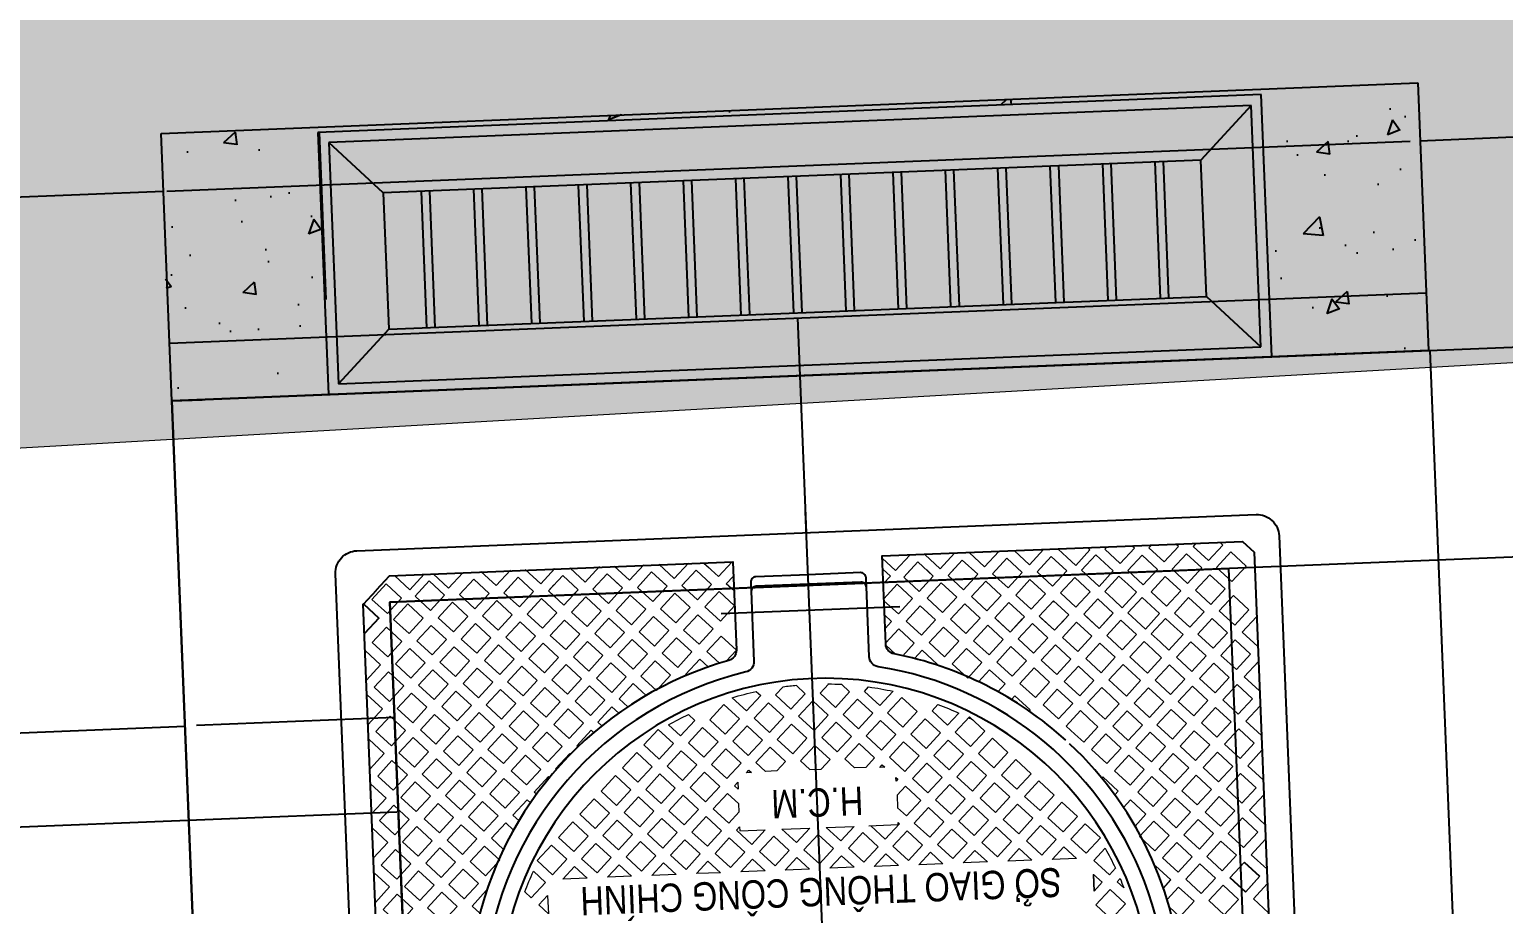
# Model space of a CAD drawing. Header units: millimetres. Extents: x -900937 to 446764, y -52814 to 307651.
# Drawn here: x -10596 to -9191, y 14526 to 15359 of the extents above; entities that cross this region are included whole.
import ezdxf
from ezdxf.enums import TextEntityAlignment as Align

# ---------------------------------------------------------------- set-up
doc = ezdxf.new("R2010")
doc.units = ezdxf.units.MM
doc.header["$LTSCALE"] = 100
doc.header["$MEASUREMENT"] = 0
doc.linetypes.add('DASHED', pattern=[19.05, 12.7, -6.35])
for name, color, linetype, lineweight in [('0-HATCH', 8, 'Continuous', 0), ('5', 5, 'Continuous', 18), ('MB- XLHN 20160810$0$1ST_ALIGSIDEWALK', 5, 'Continuous', 18)]:
    doc.layers.add(name, color=color, linetype=linetype, lineweight=lineweight)
for name, color, linetype in [('4', 4, 'DASHED'), ('8', 8, 'Continuous'), ('CP2-CWS-DT-PJGN-00024$0$timtuyen', 1, 'Continuous')]:
    doc.layers.add(name, color=color, linetype=linetype)
doc.styles.add('NARR', font='')
doc.styles.get('NARR').set_extended_font_data('.VnArial NarrowH')

# ---------------------------------------------------------------- blocks, each defined once
blk = doc.blocks.new('N')
blk.add_lwpolyline([(-85.81, 90, 0.414214), (-87.91, 87.9), (-87.91, 2.1, 0.414214), (-85.81, 0), (0, 0, 0.414214), (2.1, 2.1), (2.1, 87.9, 0.414214), (0, 90)], format="xyb", close=True)
at = {"flags": 128}
for points in [[(-18.65, 68.91, -0.136992), (-9.77, 52.89, 0.347327), (-8.8, 52.12), (-0.4, 52.12), (-0.4, 86.48), (-1.47, 87.55), (-82.83, 87.55), (-85.41, 84.96), (-85.41, 5.13), (-84.12, 3.84)], [(-67.08, 20.99, -0.994781), (-19, 69.26)], [(-66.06, 67.95, -0.601407), (-10.93, 51.31, 0.358277), (-9.95, 50.5), (-2.41, 50.5, -0.414214), (-1.91, 50), (-1.91, 45), (-1.91, 40, -0.414214), (-2.41, 39.5), (-9.95, 39.5, 0.358277), (-10.93, 38.69, -1.339773), (-66.28, 67.73)], [(-3.31, 50.5, -0.414214), (-2.81, 50), (-2.81, 45), (-2.81, 40, -0.414214), (-3.31, 39.5)], [(-1.7, 3.84), (-0.4, 5.13), (-0.4, 37.88), (-8.8, 37.88, 0.347327), (-9.77, 37.11, -0.585679), (-66.92, 20.83)]]:
    blk.add_lwpolyline(points, format="xyb", dxfattribs=at)
for points in [[(-84.08, 3.8), (-82.79, 2.5), (-3.02, 2.5), (-2.99, 2.53), (-4.4, 3.94), (-5.82, 2.53), (-5.79, 2.5)], [(-1.74, 3.8), (-3.03, 2.5)]]:
    blk.add_lwpolyline(points, dxfattribs=at)
blk.add_circle((-42.91, 45), 31.1)
at = {"layer": '5'}
for points in [[(-33.09, 87.55), (-34.47, 86.16), (-35.86, 87.55)], [(-28.85, 87.55), (-30.26, 86.13), (-31.68, 87.55)], [(-24.6, 87.55), (-26.02, 86.13), (-27.43, 87.55)], [(-20.36, 87.55), (-21.78, 86.13), (-23.19, 87.55)], [(-16.12, 87.55), (-17.53, 86.13), (-18.95, 87.55)], [(-11.88, 87.55), (-13.29, 86.13), (-14.7, 87.55)], [(-7.63, 87.55), (-9.05, 86.13), (-10.46, 87.55)], [(-6.91, 84.03), (-6.93, 84.01), (-8.34, 85.43), (-6.93, 86.84)], [(-0.4, 82.05), (-0.68, 81.77), (-2.09, 83.19), (-0.68, 84.6), (-0.4, 84.32)], [(-34.91, 78.11), (-35.89, 79.09), (-34.47, 80.51), (-33.06, 79.09), (-34.21, 77.94)], [(-8.24, 79.67), (-9.05, 80.48), (-10.46, 79.06), (-9.66, 78.26), (-8.85, 77.45), (-7.44, 78.86), (-8.24, 79.67)], [(-0.4, 77.81), (-0.65, 77.56), (-2.06, 78.97), (-0.65, 80.39), (-0.4, 80.14)], [(-33.11, 77.63), (-32.35, 78.38), (-30.94, 76.97), (-31, 76.91)], [(-10.36, 77.55), (-11.17, 78.35), (-12.58, 76.94), (-11.78, 76.14), (-10.97, 75.33), (-9.56, 76.74), (-10.36, 77.55)], [(-6.15, 77.52), (-5.34, 76.71), (-6.76, 75.3), (-7.56, 76.11), (-8.37, 76.91), (-6.96, 78.33), (-6.15, 77.52)], [(-27.09, 75.17), (-25.99, 76.26), (-24.57, 74.85), (-25.28, 74.15)], [(-12.45, 75.46), (-13.26, 76.26), (-14.68, 74.85), (-13.87, 74.04), (-13.06, 73.24), (-11.65, 74.65), (-12.46, 75.46)], [(-4.03, 75.4), (-4.83, 76.2), (-6.25, 74.79), (-5.44, 73.98), (-4.64, 73.18), (-3.22, 74.59), (-4.03, 75.4)], [(-0.4, 73.57), (-0.62, 73.35), (-2.04, 74.76), (-0.62, 76.17), (-0.4, 75.95)], [(-24.03, 73.36), (-23.69, 73.7), (-22.28, 72.28), (-22.38, 72.18)], [(-14.58, 73.34), (-15.38, 74.14), (-16.8, 72.73), (-15.99, 71.92), (-15.19, 71.12), (-13.77, 72.53), (-14.58, 73.34)], [(-6.93, 73.72), (-8.14, 72.5), (-6.93, 71.28)], [(-1.91, 73.28), (-1.1, 72.47), (-2.52, 71.06), (-3.32, 71.86), (-4.13, 72.67), (-2.71, 74.08), (-1.91, 73.28)], [(-16.7, 71.21), (-17.5, 72.02), (-18.92, 70.61), (-18.11, 69.8), (-17.31, 68.99), (-15.89, 70.41), (-16.7, 71.21)], [(-0.4, 68.93), (-0.42, 68.91), (-1.23, 69.71), (-2.04, 70.52), (-0.62, 71.93), (-0.4, 71.71)], [(-31.51, 71.02), (-33.14, 71.02)], [(-6.93, 69.47), (-8.14, 68.26), (-6.93, 67.04)], [(-0.4, 67.52), (-1.81, 66.11), (-0.4, 64.7)], [(-14.56, 63.88), (-14.22, 64.22), (-15.63, 65.63), (-15.73, 65.53)], [(-6.93, 65.23), (-8.14, 64.02), (-6.93, 62.8)], [(-12.75, 60.83), (-11.65, 61.92), (-13.06, 63.34), (-13.77, 62.63)], [(-0.4, 63.23), (-0.42, 63.25), (-1.84, 61.84), (-0.42, 60.42), (-0.4, 60.45)], [(-6.7, 61.22), (-8.11, 59.8), (-6.7, 58.39)], [(-1.91, 60.55), (-2.52, 61.16), (-3.93, 59.74), (-2.52, 58.33), (-1.91, 58.93)], [(-0.4, 58.98), (-0.42, 59.01), (-1.84, 57.59), (-0.42, 56.18), (-0.4, 56.2)], [(-10.29, 54.8), (-9.53, 55.56), (-10.94, 56.97), (-11, 56.92)], [(-1.91, 56.31), (-2.52, 56.91), (-3.93, 55.5), (-2.52, 54.09), (-1.91, 54.69)], [(-8.73, 52.12), (-7.41, 53.44), (-8.82, 54.85), (-9.98, 53.7)], [(-4.48, 52.12), (-3.16, 53.44), (-4.58, 54.85), (-5.99, 53.44), (-4.67, 52.12)], [(-0.4, 54.74), (-0.42, 54.76), (-1.84, 53.35), (-0.61, 52.12)], [(-26.04, 49.83), (-26.04, 52.63), (-25.85, 52.63), (-25.96, 52.75), (-27.37, 51.33), (-26.04, 50)], [(-9.8, 53), (-8.92, 52.13)], [(-6.03, 52.12), (-6.67, 52.76), (-7.31, 52.12)], [(-1.66, 52.12), (-2.36, 52.83), (-3.07, 52.12)], [(-10, 36.23), (-8.82, 35.05), (-7.41, 36.47), (-8.82, 37.88), (-9.83, 36.87)], [(-3.16, 37.88), (-2.46, 37.17), (-1.75, 37.88)], [(-0.4, 37.82), (-1.75, 36.47), (-0.4, 35.12), (-0.88, 35.6)], [(-11.02, 33.01), (-10.94, 32.93), (-9.53, 34.35), (-10.31, 35.13)], [(-1.91, 35.22), (-2.46, 35.76), (-3.87, 34.35), (-2.46, 32.93), (-1.91, 33.48)], [(-3, 35.22), (-2.46, 35.76), (-1.04, 34.35), (-2.46, 32.93), (-3, 33.48)], [(-0.34, 33.64), (-1.75, 32.22), (-0.34, 30.81)], [(-1.91, 30.97), (-2.46, 31.52), (-3.87, 30.1), (-2.46, 28.69), (-1.91, 29.23)], [(-3, 30.97), (-2.46, 31.52), (-1.04, 30.1), (-2.46, 28.69), (-3, 29.23)], [(-13.8, 27.31), (-13.01, 26.51), (-11.6, 27.93), (-12.78, 29.11)], [(-0.34, 29.4), (-1.75, 27.98), (-0.34, 26.57)], [(-1.91, 26.73), (-2.46, 27.28), (-3.87, 25.86), (-2.46, 24.45), (-1.91, 24.99)], [(-3, 26.73), (-2.46, 27.28), (-1.04, 25.86), (-2.46, 24.45), (-3, 24.99)], [(-15.51, 24.77), (-15.13, 24.39), (-13.72, 25.81), (-14.35, 26.44)], [(-17.4, 22.42), (-17.31, 22.33), (-15.89, 23.74), (-16.12, 23.96)], [(-0.34, 25.15), (-1.75, 23.74), (-0.34, 22.33)], [(-1.91, 22.49), (-2.46, 23.03), (-3.87, 21.62), (-2.46, 20.2), (-1.91, 20.75)], [(-3, 22.49), (-2.46, 23.03), (-1.04, 21.62), (-2.46, 20.2), (-3, 20.75)], [(-19.49, 20.27), (-19.43, 20.2), (-18.01, 21.62), (-18.08, 21.68)], [(-0.34, 20.91), (-1.75, 19.5), (-0.34, 18.08)], [(-21.76, 18.3), (-21.55, 18.08), (-20.13, 19.5), (-20.23, 19.59)], [(-1.91, 18.25), (-2.46, 18.79), (-3.87, 17.38), (-2.46, 15.96), (-1.91, 16.51)], [(-3, 18.25), (-2.46, 18.79), (-1.04, 17.38), (-2.46, 15.96), (-3, 16.51)], [(-24.23, 16.52), (-23.67, 15.96), (-22.26, 17.38), (-22.56, 17.68)], [(-26.89, 14.94), (-25.79, 13.84), (-24.38, 15.25), (-25.09, 15.97)], [(-0.34, 16.67), (-1.75, 15.25), (-0.34, 13.84)], [(-32.88, 12.44), (-32.16, 11.72), (-30.74, 13.13), (-30.78, 13.17)], [(-0.4, 12.11), (-1.81, 10.7), (-0.4, 9.28)], [(-0.4, 8.42), (-1.81, 7), (-0.4, 5.59)], [(-28.65, 2.5), (-28.62, 2.53), (-30.03, 3.94), (-31.45, 2.53), (-31.42, 2.5)], [(-24.4, 2.5), (-24.38, 2.53), (-25.79, 3.94), (-27.21, 2.53), (-27.18, 2.5)], [(-20.16, 2.5), (-20.13, 2.53), (-21.55, 3.94), (-22.96, 2.53), (-22.94, 2.5)], [(-15.92, 2.5), (-15.89, 2.53), (-17.31, 3.94), (-18.72, 2.53), (-18.69, 2.5)], [(-11.68, 2.5), (-11.65, 2.53), (-13.06, 3.94), (-14.48, 2.53), (-14.45, 2.5)], [(-7.46, 2.5), (-7.43, 2.53), (-8.84, 3.94), (-10.26, 2.53), (-10.23, 2.5)]]:
    blk.add_lwpolyline(points, dxfattribs=at)
for points in [[(-32.38, 84.01), (-33.8, 85.43), (-32.38, 86.84), (-30.97, 85.43)], [(-32.35, 84.04), (-33.77, 85.46), (-32.35, 86.87), (-30.94, 85.46)], [(-28.14, 84.01), (-29.55, 85.43), (-28.14, 86.84), (-26.73, 85.43)], [(-28.14, 84.01), (-29.55, 85.43), (-28.14, 86.84), (-26.73, 85.43)], [(-23.9, 84.01), (-25.31, 85.43), (-23.9, 86.84), (-22.48, 85.43)], [(-23.9, 84.01), (-25.31, 85.43), (-23.9, 86.84), (-22.48, 85.43)], [(-19.65, 84.01), (-21.07, 85.43), (-19.65, 86.84), (-18.24, 85.43)], [(-19.65, 84.01), (-21.07, 85.43), (-19.65, 86.84), (-18.24, 85.43)], [(-15.41, 84.01), (-16.83, 85.43), (-15.41, 86.84), (-14, 85.43)], [(-15.41, 84.01), (-16.83, 85.43), (-15.41, 86.84), (-14, 85.43)], [(-11.17, 84.01), (-12.58, 85.43), (-11.17, 86.84), (-9.75, 85.43)], [(-11.17, 84.01), (-12.58, 85.43), (-11.17, 86.84), (-9.75, 85.43)], [(-6.93, 84.01), (-8.34, 85.43), (-6.93, 86.84), (-5.51, 85.43)], [(-2.77, 83.92), (-4.19, 85.34), (-2.77, 86.75), (-1.36, 85.34)], [(-34.47, 81.92), (-35.89, 83.33), (-34.47, 84.75), (-33.06, 83.33)], [(-34.47, 81.92), (-35.89, 83.33), (-34.47, 84.75), (-33.06, 83.33)], [(-30.26, 81.89), (-31.68, 83.3), (-30.26, 84.72), (-28.85, 83.3)], [(-26.02, 81.89), (-27.43, 83.3), (-26.02, 84.72), (-24.6, 83.3)], [(-21.78, 81.89), (-23.19, 83.3), (-21.78, 84.72), (-20.36, 83.3)], [(-17.53, 81.89), (-18.95, 83.3), (-17.53, 84.72), (-16.12, 83.3)], [(-13.29, 81.89), (-14.7, 83.3), (-13.29, 84.72), (-11.88, 83.3)], [(-9.05, 81.89), (-10.46, 83.3), (-9.05, 84.72), (-7.63, 83.3)], [(-4.86, 81.83), (-6.28, 83.25), (-4.86, 84.66), (-3.45, 83.25)], [(-32.35, 79.8), (-33.77, 81.21), (-32.35, 82.63), (-30.94, 81.21)], [(-28.11, 79.8), (-29.52, 81.21), (-28.11, 82.63), (-26.7, 81.21)], [(-23.9, 79.77), (-25.31, 81.18), (-23.9, 82.6), (-22.48, 81.18)], [(-19.65, 79.77), (-21.07, 81.18), (-19.65, 82.6), (-18.24, 81.18)], [(-15.41, 79.77), (-16.83, 81.18), (-15.41, 82.6), (-14, 81.18)], [(-11.17, 79.77), (-12.58, 81.18), (-11.17, 82.6), (-9.75, 81.18)], [(-6.96, 79.74), (-8.37, 81.15), (-6.96, 82.57), (-5.54, 81.15)], [(-2.77, 79.68), (-4.19, 81.1), (-2.77, 82.51), (-1.36, 81.1)], [(-30.23, 77.68), (-31.65, 79.09), (-30.23, 80.51), (-28.82, 79.09)], [(-30.23, 77.68), (-31.65, 79.09), (-30.23, 80.51), (-28.82, 79.09)], [(-25.99, 77.68), (-27.4, 79.09), (-25.99, 80.51), (-24.57, 79.09)], [(-21.75, 77.68), (-23.16, 79.09), (-21.75, 80.51), (-20.33, 79.09)], [(-17.53, 77.65), (-18.95, 79.06), (-17.53, 80.48), (-16.12, 79.06)], [(-13.29, 77.65), (-14.7, 79.06), (-13.29, 80.48), (-11.88, 79.06)], [(-4.86, 77.59), (-6.28, 79), (-4.86, 80.42), (-3.45, 79)], [(-28.11, 75.56), (-29.52, 76.97), (-28.11, 78.38), (-26.7, 76.97)], [(-23.87, 75.56), (-25.28, 76.97), (-23.87, 78.38), (-22.45, 76.97)], [(-19.63, 75.56), (-21.04, 76.97), (-19.63, 78.38), (-18.21, 76.97)], [(-15.38, 75.56), (-16.8, 76.97), (-15.38, 78.38), (-13.97, 76.97)], [(-2.74, 75.47), (-4.16, 76.88), (-2.74, 78.3), (-1.33, 76.88)], [(-21.75, 73.43), (-23.16, 74.85), (-21.75, 76.26), (-20.33, 74.85)], [(-17.5, 73.43), (-18.92, 74.85), (-17.5, 76.26), (-16.09, 74.85)], [(-10.26, 74.62), (-8.85, 73.21), (-7.44, 74.62), (-8.85, 76.04)], [(-35.86, 72.55), (-34.44, 71.13), (-33.03, 72.55), (-34.44, 73.96)], [(-19.63, 71.31), (-21.04, 72.73), (-19.63, 74.14), (-18.21, 72.73)], [(-12.36, 72.53), (-10.94, 71.12), (-9.53, 72.53), (-10.94, 73.94)], [(-8.14, 72.5), (-6.73, 71.09), (-5.32, 72.5), (-6.73, 73.91)], [(-31.53, 71.04), (-32.32, 71.84), (-33.12, 71.04)], [(-29.49, 70.42), (-28.08, 69.01), (-26.67, 70.42), (-28.08, 71.84)], [(-14.48, 70.41), (-13.06, 68.99), (-11.65, 70.41), (-13.06, 71.82)], [(-10.26, 70.38), (-8.85, 68.97), (-7.44, 70.38), (-8.85, 71.79)], [(-6.02, 70.38), (-4.61, 68.97), (-3.19, 70.38), (-4.61, 71.79)], [(-29.94, 69.46), (-29.94, 67.15), (-28.79, 68.3)], [(-27.37, 68.3), (-25.96, 66.89), (-24.54, 68.3), (-25.96, 69.72)], [(-16.6, 68.29), (-15.19, 66.87), (-13.77, 68.29), (-15.19, 69.7)], [(-12.36, 68.29), (-10.94, 66.87), (-9.53, 68.29), (-10.94, 69.7)], [(-8.14, 68.26), (-6.73, 66.84), (-5.32, 68.26), (-6.73, 69.67)], [(-3.93, 68.23), (-2.52, 66.81), (-1.1, 68.23), (-2.52, 69.64)], [(-29.49, 66.18), (-28.08, 64.77), (-26.67, 66.18), (-28.08, 67.6)], [(-25.25, 66.18), (-23.84, 64.77), (-22.42, 66.18), (-23.84, 67.6)], [(-14.48, 66.17), (-13.06, 64.75), (-11.65, 66.17), (-13.06, 67.58)], [(-10.24, 66.17), (-8.82, 64.75), (-7.41, 66.17), (-8.82, 67.58)], [(-6.05, 66.11), (-4.64, 64.69), (-3.22, 66.11), (-4.64, 67.52)], [(-29.94, 65.22), (-29.94, 62.91), (-28.79, 64.06)], [(-27.37, 64.06), (-25.96, 62.65), (-24.54, 64.06), (-25.96, 65.47)], [(-23.13, 64.06), (-21.72, 62.65), (-20.3, 64.06), (-21.72, 65.47)], [(-12.36, 64.04), (-10.94, 62.63), (-9.53, 64.04), (-10.94, 65.46)], [(-8.14, 64.02), (-6.73, 62.6), (-5.32, 64.02), (-6.73, 65.43)], [(-3.93, 63.99), (-2.52, 62.57), (-1.1, 63.99), (-2.52, 65.4)], [(-29.49, 61.94), (-28.08, 60.53), (-26.67, 61.94), (-28.08, 63.35)], [(-25.25, 61.94), (-23.84, 60.53), (-22.42, 61.94), (-23.84, 63.35)], [(-21.01, 61.94), (-19.59, 60.53), (-18.18, 61.94), (-19.59, 63.35)], [(-10.24, 61.92), (-8.82, 60.51), (-7.41, 61.92), (-8.82, 63.34)], [(-6.02, 61.89), (-4.61, 60.48), (-3.19, 61.89), (-4.61, 63.31)], [(-29.94, 60.97), (-29.94, 58.66), (-28.79, 59.82)], [(-27.37, 59.82), (-25.96, 58.4), (-24.54, 59.82), (-25.96, 61.23)], [(-23.13, 59.82), (-21.72, 58.4), (-20.3, 59.82), (-21.72, 61.23)], [(-18.89, 59.82), (-17.47, 58.4), (-16.06, 59.82), (-17.47, 61.23)], [(-12.36, 59.8), (-10.94, 58.39), (-9.53, 59.8), (-10.94, 61.22)], [(-8.11, 59.8), (-6.7, 58.39), (-5.29, 59.8), (-6.7, 61.22)], [(-3.93, 59.74), (-2.52, 58.33), (-1.1, 59.74), (-2.52, 61.16)], [(-29.49, 57.7), (-28.08, 56.28), (-26.67, 57.7), (-28.08, 59.11)], [(-25.25, 57.7), (-23.84, 56.28), (-22.42, 57.7), (-23.84, 59.11)], [(-21.01, 57.7), (-19.59, 56.28), (-18.18, 57.7), (-19.59, 59.11)], [(-10.24, 57.68), (-8.82, 56.27), (-7.41, 57.68), (-8.82, 59.09)], [(-10.24, 57.68), (-8.82, 56.27), (-7.41, 57.68), (-8.82, 59.09)], [(-6.02, 57.65), (-4.61, 56.24), (-3.19, 57.65), (-4.61, 59.07)], [(-29.94, 56.73), (-29.94, 54.42), (-28.79, 55.58)], [(-27.37, 55.58), (-25.96, 54.16), (-24.54, 55.58), (-25.96, 56.99)], [(-23.13, 55.58), (-21.72, 54.16), (-20.3, 55.58), (-21.72, 56.99)], [(-18.89, 55.58), (-17.47, 54.16), (-16.06, 55.58), (-17.47, 56.99)], [(-8.11, 55.56), (-6.7, 54.15), (-5.29, 55.56), (-6.7, 56.97)], [(-3.93, 55.5), (-2.52, 54.09), (-1.1, 55.5), (-2.52, 56.91)], [(-29.49, 53.45), (-28.08, 52.04), (-26.67, 53.45), (-28.08, 54.87)], [(-24.43, 52.63), (-25.25, 53.45), (-23.84, 54.87), (-22.42, 53.45), (-23.24, 52.63)], [(-21.01, 53.45), (-19.59, 52.04), (-18.18, 53.45), (-19.59, 54.87)], [(-16.77, 53.45), (-15.35, 52.04), (-13.94, 53.45), (-15.35, 54.87)], [(-29.94, 52.49), (-29.94, 50.18), (-28.79, 51.33)], [(-21.55, 52.58), (-21.72, 52.75), (-21.89, 52.58)], [(-18.89, 51.33), (-17.47, 49.92), (-16.06, 51.33), (-17.47, 52.75)], [(-29.49, 49.21), (-28.08, 47.8), (-26.67, 49.21), (-28.08, 50.63)], [(-20.53, 51.1), (-20.3, 51.33), (-20.53, 51.56)], [(-20.47, 49.75), (-20.47, 48.68), (-19.59, 47.8), (-18.18, 49.21), (-19.59, 50.63)], [(-16.77, 49.21), (-15.35, 47.8), (-13.94, 49.21), (-15.35, 50.63)], [(-29.94, 48.25), (-29.94, 45.93), (-28.79, 47.09)], [(-26.04, 45.76), (-26.04, 48.42), (-27.37, 47.09)], [(-18.89, 47.09), (-17.47, 45.68), (-16.06, 47.09), (-17.47, 48.5)], [(-29.49, 44.97), (-28.08, 43.55), (-26.67, 44.97), (-28.08, 46.38)], [(-20.47, 45.5), (-19.59, 46.38), (-18.18, 44.97), (-19.59, 43.55), (-20.47, 44.43)], [(-16.77, 44.97), (-15.35, 43.55), (-13.94, 44.97), (-15.35, 46.38)], [(-29.94, 44), (-29.94, 41.69), (-28.79, 42.85)], [(-26.04, 41.52), (-26.04, 44.18), (-27.37, 42.85)], [(-18.89, 42.85), (-17.47, 41.43), (-16.06, 42.85), (-17.47, 44.26)], [(-29.49, 40.73), (-28.08, 39.31), (-26.67, 40.73), (-28.08, 42.14)], [(-20.47, 41.26), (-20.47, 40.19), (-19.59, 39.31), (-18.18, 40.73), (-19.59, 42.14)], [(-16.77, 40.73), (-15.35, 39.31), (-13.94, 40.73), (-15.35, 42.14)], [(-29.94, 39.76), (-29.94, 37.45), (-28.79, 38.6)], [(-25.64, 37.51), (-26.04, 37.51), (-26.04, 39.93), (-27.37, 38.6), (-25.96, 37.19)], [(-18.89, 38.6), (-17.47, 37.19), (-16.06, 38.6), (-17.47, 40.02)], [(-20.53, 38.37), (-20.3, 38.6), (-20.53, 38.84)], [(-29.49, 36.48), (-28.08, 35.07), (-26.67, 36.48), (-28.08, 37.9)], [(-23.45, 37.51), (-22.42, 36.48), (-23.84, 35.07), (-25.25, 36.48), (-24.22, 37.51)], [(-22.04, 37.51), (-21.72, 37.19), (-21.4, 37.51)], [(-21.01, 36.48), (-19.59, 35.07), (-18.18, 36.48), (-19.59, 37.9)], [(-16.77, 36.48), (-15.35, 35.07), (-13.94, 36.48), (-15.35, 37.9)], [(-5.99, 36.47), (-4.58, 35.05), (-3.16, 36.47), (-4.58, 37.88)], [(-29.94, 35.52), (-29.94, 33.21), (-28.79, 34.36)], [(-27.37, 34.36), (-25.96, 32.95), (-24.54, 34.36), (-25.96, 35.78)], [(-23.13, 34.36), (-21.72, 32.95), (-20.3, 34.36), (-21.72, 35.78)], [(-18.89, 34.36), (-17.47, 32.95), (-16.06, 34.36), (-17.47, 35.78)], [(-8.11, 34.35), (-6.7, 32.93), (-5.29, 34.35), (-6.7, 35.76)], [(-29.49, 32.24), (-28.08, 30.83), (-26.67, 32.24), (-28.08, 33.66)], [(-25.25, 32.24), (-23.84, 30.83), (-22.42, 32.24), (-23.84, 33.66)], [(-21.01, 32.24), (-19.59, 30.83), (-18.18, 32.24), (-19.59, 33.66)], [(-10.24, 32.22), (-8.82, 30.81), (-7.41, 32.22), (-8.82, 33.64)], [(-5.99, 32.22), (-4.58, 30.81), (-3.16, 32.22), (-4.58, 33.64)], [(-29.94, 31.27), (-29.94, 28.96), (-28.79, 30.12)], [(-27.37, 30.12), (-25.96, 28.71), (-24.54, 30.12), (-25.96, 31.53)], [(-23.13, 30.12), (-21.72, 28.71), (-20.3, 30.12), (-21.72, 31.53)], [(-18.89, 30.12), (-17.47, 28.71), (-16.06, 30.12), (-17.47, 31.53)], [(-12.36, 30.1), (-10.94, 28.69), (-9.53, 30.1), (-10.94, 31.52)], [(-8.11, 30.1), (-6.7, 28.69), (-5.29, 30.1), (-6.7, 31.52)], [(-29.49, 28), (-28.08, 26.58), (-26.67, 28), (-28.08, 29.41)], [(-25.25, 28), (-23.84, 26.58), (-22.42, 28), (-23.84, 29.41)], [(-21.01, 28), (-19.59, 26.58), (-18.18, 28), (-19.59, 29.41)], [(-10.24, 27.98), (-8.82, 26.57), (-7.41, 27.98), (-8.82, 29.4)], [(-5.99, 27.98), (-4.58, 26.57), (-3.16, 27.98), (-4.58, 29.4)], [(-29.94, 27.03), (-29.94, 24.72), (-28.79, 25.88)], [(-27.37, 25.88), (-25.96, 24.46), (-24.54, 25.88), (-25.96, 27.29)], [(-23.13, 25.88), (-21.72, 24.46), (-20.3, 25.88), (-21.72, 27.29)], [(-12.36, 25.86), (-10.94, 24.45), (-9.53, 25.86), (-10.94, 27.28)], [(-8.11, 25.86), (-6.7, 24.45), (-5.29, 25.86), (-6.7, 27.28)], [(-29.49, 23.76), (-28.08, 22.34), (-26.67, 23.76), (-28.08, 25.17)], [(-25.25, 23.76), (-23.84, 22.34), (-22.42, 23.76), (-23.84, 25.17)], [(-14.48, 23.74), (-13.06, 22.33), (-11.65, 23.74), (-13.06, 25.15)], [(-10.24, 23.74), (-8.82, 22.33), (-7.41, 23.74), (-8.82, 25.15)], [(-5.99, 23.74), (-4.58, 22.33), (-3.16, 23.74), (-4.58, 25.15)], [(-29.94, 22.79), (-29.94, 20.48), (-28.79, 21.63)], [(-27.37, 21.63), (-25.96, 20.22), (-24.54, 21.63), (-25.96, 23.05)], [(-16.6, 21.62), (-15.19, 20.2), (-13.77, 21.62), (-15.19, 23.03)], [(-12.36, 21.62), (-10.94, 20.2), (-9.53, 21.62), (-10.94, 23.03)], [(-8.11, 21.62), (-6.7, 20.2), (-5.29, 21.62), (-6.7, 23.03)], [(-29.49, 19.51), (-28.08, 18.1), (-26.67, 19.51), (-28.08, 20.93)], [(-18.72, 19.5), (-17.31, 18.08), (-15.89, 19.5), (-17.31, 20.91)], [(-14.48, 19.5), (-13.06, 18.08), (-11.65, 19.5), (-13.06, 20.91)], [(-10.24, 19.5), (-8.82, 18.08), (-7.41, 19.5), (-8.82, 20.91)], [(-5.99, 19.5), (-4.58, 18.08), (-3.16, 19.5), (-4.58, 20.91)], [(-33.19, 18.96), (-32.32, 18.1), (-31.46, 18.96)], [(-20.84, 17.38), (-19.43, 15.96), (-18.01, 17.38), (-19.43, 18.79)], [(-16.6, 17.38), (-15.19, 15.96), (-13.77, 17.38), (-15.19, 18.79)], [(-12.36, 17.38), (-10.94, 15.96), (-9.53, 17.38), (-10.94, 18.79)], [(-8.11, 17.38), (-6.7, 15.96), (-5.29, 17.38), (-6.7, 18.79)], [(-22.96, 15.25), (-21.55, 13.84), (-20.13, 15.25), (-21.55, 16.67)], [(-18.72, 15.25), (-17.31, 13.84), (-15.89, 15.25), (-17.31, 16.67)], [(-14.48, 15.25), (-13.06, 13.84), (-11.65, 15.25), (-13.06, 16.67)], [(-10.24, 15.25), (-8.82, 13.84), (-7.41, 15.25), (-8.82, 16.67)], [(-5.99, 15.25), (-4.58, 13.84), (-3.16, 15.25), (-4.58, 16.67)], [(-29.33, 13.13), (-27.91, 11.72), (-26.5, 13.13), (-27.91, 14.55)], [(-25.08, 13.13), (-23.67, 11.72), (-22.26, 13.13), (-23.67, 14.55)], [(-20.84, 13.13), (-19.43, 11.72), (-18.01, 13.13), (-19.43, 14.55)], [(-16.6, 13.13), (-15.19, 11.72), (-13.77, 13.13), (-15.19, 14.55)], [(-9.53, 13.13), (-10.94, 14.55), (-12.36, 13.13), (-10.94, 11.72)], [(-8.11, 13.13), (-6.7, 11.72), (-5.29, 13.13), (-6.7, 14.55)], [(-3.87, 13.13), (-2.46, 11.72), (-1.04, 13.13), (-2.46, 14.55)], [(-31.45, 11.01), (-30.03, 9.6), (-28.62, 11.01), (-30.03, 12.43)], [(-27.21, 11.01), (-25.79, 9.6), (-24.38, 11.01), (-25.79, 12.43)], [(-22.96, 11.01), (-21.55, 9.6), (-20.13, 11.01), (-21.55, 12.43)], [(-18.72, 11.01), (-17.31, 9.6), (-15.89, 11.01), (-17.31, 12.43)], [(-14.48, 11.01), (-13.06, 9.6), (-11.65, 11.01), (-13.06, 12.43)], [(-10.24, 11.01), (-8.82, 9.6), (-7.41, 11.01), (-8.82, 12.43)], [(-5.99, 11.01), (-4.58, 9.6), (-3.16, 11.01), (-4.58, 12.43)], [(-33.57, 8.89), (-32.16, 7.48), (-30.74, 8.89), (-32.16, 10.3)], [(-29.33, 8.89), (-27.91, 7.48), (-26.5, 8.89), (-27.91, 10.3)], [(-25.08, 8.89), (-23.67, 7.48), (-22.26, 8.89), (-23.67, 10.3)], [(-20.84, 8.89), (-19.43, 7.48), (-18.01, 8.89), (-19.43, 10.3)], [(-16.6, 8.89), (-15.19, 7.48), (-13.77, 8.89), (-15.19, 10.3)], [(-12.36, 8.89), (-10.94, 7.48), (-9.53, 8.89), (-10.94, 10.3)], [(-8.11, 8.89), (-6.7, 7.48), (-5.29, 8.89), (-6.7, 10.3)], [(-3.87, 8.89), (-2.46, 7.48), (-1.04, 8.89), (-2.46, 10.3)], [(-31.45, 6.77), (-30.03, 5.35), (-28.62, 6.77), (-30.03, 8.18)], [(-27.21, 6.77), (-25.79, 5.35), (-24.38, 6.77), (-25.79, 8.18)], [(-22.96, 6.77), (-21.55, 5.35), (-20.13, 6.77), (-21.55, 8.18)], [(-18.72, 6.77), (-17.31, 5.35), (-15.89, 6.77), (-17.31, 8.18)], [(-14.48, 6.77), (-13.06, 5.35), (-11.65, 6.77), (-13.06, 8.18)], [(-10.24, 6.77), (-8.82, 5.35), (-7.41, 6.77), (-8.82, 8.18)], [(-5.99, 6.77), (-4.58, 5.35), (-3.16, 6.77), (-4.58, 8.18)], [(-33.57, 4.65), (-32.16, 3.23), (-30.74, 4.65), (-32.16, 6.06)], [(-29.33, 4.65), (-27.91, 3.23), (-26.5, 4.65), (-27.91, 6.06)], [(-25.08, 4.65), (-23.67, 3.23), (-22.26, 4.65), (-23.67, 6.06)], [(-20.84, 4.65), (-19.43, 3.23), (-18.01, 4.65), (-19.43, 6.06)], [(-16.6, 4.65), (-15.19, 3.23), (-13.77, 4.65), (-15.19, 6.06)], [(-12.36, 4.65), (-10.94, 3.23), (-9.53, 4.65), (-10.94, 6.06)], [(-8.11, 4.65), (-6.7, 3.23), (-5.29, 4.65), (-6.7, 6.06)], [(-4, 4.78), (-2.59, 3.36), (-1.17, 4.78), (-2.59, 6.19)]]:
    blk.add_lwpolyline(points, close=True, dxfattribs=at)
for points in [[(-32.94, 73.87), (-32.32, 73.25), (-32.03, 73.54, 0.00793), (-32.94, 73.87)], [(-29.09, 72.24, 0.017415), (-31.02, 73.14), (-31.62, 72.55), (-30.2, 71.13), (-29.09, 72.24)], [(-14.76, 56.87, 0.017415), (-15.66, 58.81), (-16.77, 57.7), (-15.35, 56.28), (-14.76, 56.87)], [(-13.33, 52.65), (-14.64, 51.33), (-13.23, 49.92), (-12.82, 50.33, 0.019432), (-13.33, 52.65)], [(-12.38, 46.47, 0.010481), (-12.47, 47.75), (-13.23, 48.5), (-14.64, 47.09), (-13.23, 45.68), (-12.39, 46.52)], [(-12.39, 43.42), (-13.23, 44.26), (-14.64, 42.85), (-13.23, 41.43), (-12.47, 42.19, 0.010481), (-12.38, 43.47)], [(-13.33, 37.29, 0.019432), (-12.82, 39.61), (-13.23, 40.02), (-14.64, 38.6), (-13.33, 37.29)], [(-14.76, 33.06), (-15.35, 33.66), (-16.77, 32.24), (-15.66, 31.13, 0.017415), (-14.76, 33.06)], [(-29.09, 17.7), (-30.2, 18.81), (-31.62, 17.39), (-31.02, 16.8, 0.017415), (-29.09, 17.7)]]:
    blk.add_lwpolyline(points, format="xyb", dxfattribs=at)
at = {"layer": '5', "flags": 128}
blk.add_lwpolyline([(-5.4, 68.17), (-5.4, 68.34)], dxfattribs=at)
blk.add_lwpolyline([(-16.37, 60.13, -0.003721), (-16.15, 59.73)], format="xyb", dxfattribs=at)
at = {"layer": '8', "ltscale": 3, "flags": 128}
for points in [[(-5.31, 53.61), (-5.31, 36.58)], [(-48.67, 45), (4.11, 45)]]:
    blk.add_lwpolyline(points, dxfattribs=at)
at = {"style": 'NARR', "text_generation_flag": 2}
for s, p in [('së giao th«ng c«ng chÝnh', (-30.79, 45)), ('h.c.m', (-22.28, 45))]:
    blk.add_text(s, height=2.7, rotation=90.0334, dxfattribs=at).set_placement(p, align=Align.CENTER)
blk = doc.blocks.new('dfjghjk')
at = {"layer": '8', "ltscale": 3}
h = blk.add_hatch(dxfattribs=at)
h.set_pattern_fill('AR-CONC', color=256, scale=0.02, angle=-87.7557, style=0)
h.set_pattern_definition([(222.2443, (-178.04053, 235.07574), (0.01815846, -0.14285052), [0.015, -0.165]), (277.2443, (-178.04053, 235.07574), (-0.15140975, 0.02183773), [0.012, -0.132]), (171.7929, (-178.03902, 235.06384), (-0.1332512, -0.1210129), [0.01274804, -0.14022842]), (226.0601, (-178.0805, 235.07418), (0.04143716, -0.2119881), [0.0225, -0.2475]), (175.6087, (-178.07705, 235.05651), (-0.18735375, -0.19441855), [0.01912206, -0.2103426]), (281.0601, (-178.0805, 235.07418), (-0.1873539, -0.1944184), [0.018, -0.198]), (251.2443, (-178.06972, 235.05458), (0.08513705, -0.11613648), [0.015, -0.165]), (306.2443, (-178.06972, 235.05458), (-0.1430131, -0.0543052), [0.012, -0.132]), (200.7929, (-178.06263, 235.0449), (-0.0578759, -0.17044172), [0.01274804, -0.14022842]), (234.74431, (-178.04053, 235.075744), (-0.066432463, -0.005037366), [0, -0.1304, 0, -0.134, 0, -0.1325]), (264.74431, (-178.04053, 235.075744), (-0.076761446, -0.055662624), [0, -0.0764, 0, -0.1274, 0, -0.0505]), (304.74431, (-178.042276, 235.12031), (0.00868847, -0.10650594), [0, -0.05, 0, -0.156, 0, -0.207]), (314.7443, (-178.04306, 235.140295), (-0.01543806, -0.1173318), [0, -0.065, 0, -0.1036, 0, -0.147])])
h.paths.add_polyline_path([(-113.4451, 257.098), (-113.4529, 257.2973), (-113.453, 257.2978), (-113.4551, 257.3529), (-112.8556, 257.3764), (-112.8554, 257.3713), (-113.3044, 257.3537), (-113.2946, 257.1039)])
h.paths.add_polyline_path([(-112.3953, 257.1391), (-112.4051, 257.3889), (-112.8554, 257.3713), (-112.8556, 257.3764), (-112.256, 257.3998), (-112.2461, 257.145)])
at = {"layer": '4', "ltscale": 3}
for p, q in [((-113.4538, 257.3529), (-112.256, 257.3998)), ((-112.256, 257.3998), (-112.2461, 257.145)), ((-112.4147, 257.3786), (-112.4627, 257.3266)), ((-113.4438, 257.098), (-113.4538, 257.3529)), ((-113.2421, 257.2961), (-113.294, 257.3441)), ((-112.7065, 257.3171), (-112.7014, 257.1872)), ((-112.6985, 257.3174), (-112.6934, 257.1875)), ((-112.6565, 257.319), (-112.6515, 257.1891)), ((-112.6486, 257.3193), (-112.6435, 257.1894)), ((-112.6066, 257.321), (-112.6015, 257.1911)), ((-112.5986, 257.3213), (-112.5935, 257.1914)), ((-112.5566, 257.323), (-112.5515, 257.1931)), ((-112.5486, 257.3233), (-112.5435, 257.1934)), ((-112.5067, 257.3249), (-112.5016, 257.195)), ((-112.4987, 257.3252), (-112.4936, 257.1953)), ((-113.0562, 257.3034), (-113.0512, 257.1735)), ((-113.0482, 257.3037), (-113.0432, 257.1738)), ((-113.0063, 257.3053), (-113.0012, 257.1754)), ((-112.9983, 257.3056), (-112.9932, 257.1757)), ((-112.9563, 257.3073), (-112.9512, 257.1774)), ((-112.9483, 257.3076), (-112.9432, 257.1777)), ((-112.9064, 257.3092), (-112.9013, 257.1793)), ((-112.8984, 257.3096), (-112.8933, 257.1797)), ((-112.8564, 257.3112), (-112.8513, 257.1813)), ((-112.8484, 257.3115), (-112.8433, 257.1816)), ((-112.8064, 257.3132), (-112.8013, 257.1833)), ((-112.7984, 257.3135), (-112.7933, 257.1836)), ((-112.7565, 257.3151), (-112.7514, 257.1852)), ((-112.7485, 257.3154), (-112.7434, 257.1855)), ((-113.2061, 257.2975), (-113.201, 257.1676)), ((-113.1981, 257.2978), (-113.193, 257.1679)), ((-113.1562, 257.2995), (-113.1511, 257.1696)), ((-113.1482, 257.2998), (-113.1431, 257.1699)), ((-113.1062, 257.3014), (-113.1011, 257.1715)), ((-113.0982, 257.3017), (-113.0931, 257.1718)), ((-112.4576, 257.1967), (-112.4057, 257.1487)), ((-113.237, 257.1662), (-113.285, 257.1143)), ((-112.2461, 257.145), (-113.4438, 257.098)), ((-112.2461, 257.145), (-113.4438, 257.098)), ((-113.4438, 257.098), (-113.4149, 257.0992)), ((-113.4438, 257.098), (-113.4029, 256.0555))]:
    blk.add_line(p, q, dxfattribs=at)
at = {"layer": '4', "ltscale": 1.5}
for p, q in [((-113.4438, 257.098), (-111.6452, 257.1685)), ((-113.6315, 256.7804), (-113.4316, 256.7883))]:
    blk.add_line(p, q, dxfattribs=at)
at = {"layer": '4', "ltscale": 3}
for points in [[(-112.4051, 257.3889), (-113.3044, 257.3537), (-113.2946, 257.1039), (-112.3953, 257.1391)], [(-112.4147, 257.3786), (-113.294, 257.3441), (-113.285, 257.1143), (-112.4057, 257.1487)], [(-112.4627, 257.3266), (-113.2421, 257.2961), (-113.237, 257.1662), (-112.4576, 257.1967)]]:
    blk.add_lwpolyline(points, close=True, dxfattribs=at)
for points in [[(-112.2539, 257.3448), (-111.4531, 257.3762), (-111.4531, 257.3762)], [(-113.5774, 255.4015), (-113.6515, 257.2901), (-113.4516, 257.2979)]]:
    blk.add_lwpolyline(points, dxfattribs=at)
at = {"layer": '4', "ltscale": 1.5}
blk.add_lwpolyline([(-112.2447, 257.145), (-112.1977, 255.946), (-113.3968, 255.899), (-113.4438, 257.098)], close=True, dxfattribs=at)
at = {"layer": '8', "ltscale": 3}
blk.add_line((-113.3032, 257.3537), (-113.297, 257.1947), dxfattribs=at)
at = {"layer": '8', "ltscale": 1.5}
for p, q in [((-112.8391, 256.9719), (-112.8471, 257.1765)), ((-111.8372, 256.9608), (-113.2361, 256.906)), ((-113.2361, 256.906), (-113.1734, 255.3072)), ((-113.2318, 256.7961), (-113.4206, 256.7887)), ((-113.2297, 256.7061), (-113.628, 256.6905))]:
    blk.add_line(p, q, dxfattribs=at)
for points in [[(-113.4485, 257.298), (-112.2631, 257.3445)], [(-113.4459, 257.1531), (-112.2482, 257.2)]]:
    blk.add_lwpolyline(points, dxfattribs=at)
blk.add_lwpolyline([(-112.4367, 256.9374), (-112.4054, 256.138), (-113.2048, 256.1066), (-113.2361, 256.906)], close=True, dxfattribs=at)
at = {"layer": '8', "ltscale": 3, "xscale": -0.01000000000931322, "yscale": 0.01000000000931322, "zscale": 0.009999999999999998, "rotation": 272.2443072036125}
blk.add_blockref('N', (-113.2879, 256.9333), dxfattribs=at)

msp = doc.modelspace()

# ---------------------------------------------------------------- hatches: boundary and pattern name
at = {"layer": '0-HATCH'}
h = msp.add_hatch(dxfattribs=at)
h.set_pattern_fill('ANGLE', color=256, scale=100, angle=-14.6984)
h.set_pattern_definition([(44.9883, (-68837.4, -83715.86), (-493.8133, 494.0148), [508, -190.5]), (134.9883, (-68837.4, -83715.86), (-494.0148, -493.8133), [508, -190.5])])
h.paths.add_polyline_path([(135495.9, 32000.9, -0.026195), (145868.7, 33430.8), (164800.9, 35036.4), (164378.4, 40018.6), (139833, 37936.9, -0.024954), (33664.9, 22491.6, -0.02489), (-73239.9, 17699.3), (-75274.1, 17035.2, 0.850603), (-74818.6, 14109.3), (-69323.2, 14072.7), (-26133.7, 14074.5), (34137, 17513.9, 0.023703)])

# ---------------------------------------------------------------- linework, layer by layer
at = {"layer": 'CP2-CWS-DT-PJGN-00024$0$timtuyen'}
msp.add_arc((-67892.2, 1093191.3, 0), 1145005.3, 223.3188578, 281.9329331, dxfattribs=at)
at = {"layer": 'MB- XLHN 20160810$0$1ST_ALIGSIDEWALK'}
msp.add_line((-26133.7, 14074.5, 0), (34137, 17513.9, 0), dxfattribs=at)

# ---------------------------------------------------------------- block references
at = {"xscale": 999.9999999999999, "yscale": 999.9999999999999, "zscale": 999.9999999999999, "rotation": 0.05812557092628745}
msp.add_blockref('dfjghjk', (103244.6, -241977.5, 0), dxfattribs=at)

doc.saveas('drawing.dxf')
